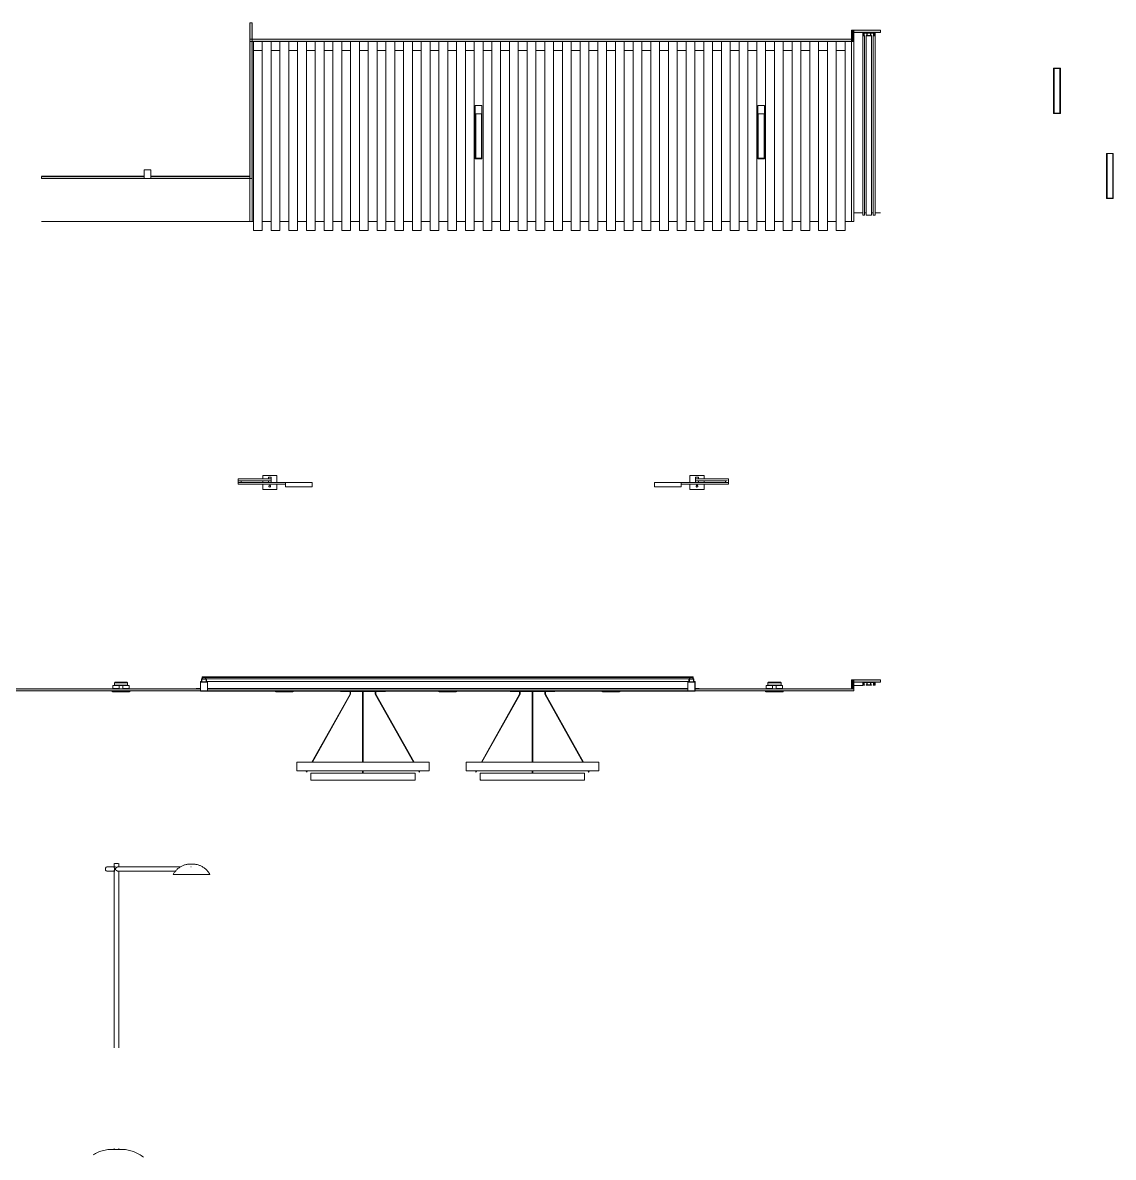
# Model space of a CAD drawing. Header units: centimetres. Extents: x -1182 to -115, y 8 to 650.
# Drawn here: x -732 to -115, y 8 to 650 of the extents above; entities that cross this region are included whole.
import ezdxf

# ---------------------------------------------------------------- set-up
doc = ezdxf.new("R2010")
doc.units = ezdxf.units.CM
for name, color, linetype, lineweight in [('A-CLNG', 7, 'Continuous', 15), ('A-CLNG-PATT', 7, 'Continuous', 15), ('A-GENM', 7, 'Continuous', 9), ('A-GLAZ-CWMG', 7, 'Continuous', 9), ('A-WALL', 7, 'Continuous', 9), ('A-WALL-PATT', 7, 'Continuous', 9), ('E-LITE-EQPM', 7, 'Continuous', 9)]:
    doc.layers.add(name, color=color, linetype=linetype, lineweight=lineweight)

# ---------------------------------------------------------------- blocks, each defined once
blk = doc.blocks.new('Rectangular Mullion - TEC_LAMEL-1615315-В-В')
at = {"layer": 'A-GLAZ-CWMG', "color": 253, "lineweight": 5, "true_color": 0xaaaaaa}
for p, q in [((-271.59, 639.69), (-271.59, 634.42)), ((-266.59, 634.42), (-266.59, 639.69)), ((-271.59, 634.42), (-266.59, 634.42)), ((-271.59, 634.42), (-271.59, 532.71)), ((-266.59, 532.71), (-266.59, 634.42)), ((-266.59, 532.71), (-271.59, 532.71))]:
    blk.add_line(p, q, dxfattribs=at)
blk = doc.blocks.new('Rectangular Mullion - TEC_LAMEL-V29-В-В')
at = {"layer": 'A-GLAZ-CWMG', "color": 253, "lineweight": 5, "true_color": 0xaaaaaa}
for p, q in [((-281.57, 639.69), (-281.59, 639.69)), ((-281.59, 639.69), (-281.59, 634.42)), ((-276.59, 634.42), (-276.59, 639.69)), ((-281.59, 634.42), (-276.59, 634.42)), ((-281.59, 634.42), (-281.59, 532.71)), ((-276.59, 532.71), (-276.59, 634.42)), ((-276.59, 532.71), (-281.59, 532.71))]:
    blk.add_line(p, q, dxfattribs=at)
blk = doc.blocks.new('Rectangular Mullion - TEC_LAMEL-V30-В-В')
at = {"layer": 'A-GLAZ-CWMG', "color": 253, "lineweight": 5, "true_color": 0xaaaaaa}
for p, q in [((-466.59, 639.69), (-471.59, 639.69)), ((-471.59, 639.69), (-471.59, 634.42)), ((-466.59, 634.42), (-466.59, 639.69)), ((-471.59, 634.42), (-466.59, 634.42)), ((-471.59, 634.42), (-471.59, 532.71)), ((-466.59, 532.71), (-466.59, 634.42)), ((-466.59, 532.71), (-471.59, 532.71))]:
    blk.add_line(p, q, dxfattribs=at)
blk = doc.blocks.new('ClearAccent-RS060B-3D - 1xLED5-36-_830-V31-В-В')
at = {"layer": 'E-LITE-EQPM', "lineweight": 5}
for p, q in [((-829.09, 272), (-829.09, 271.5)), ((-828.96, 271.5), (-828.96, 271.5)), ((-828.66, 273.32), (-828.59, 273.25)), ((-819.59, 273.25), (-819.52, 273.32)), ((-819.21, 271.5), (-819.21, 271.5)), ((-819.09, 271.5), (-819.09, 272))]:
    blk.add_line(p, q, dxfattribs=at)
blk = doc.blocks.new('LIGHT PROFILE - 60-1634594-В-В')
at = {"layer": 'E-LITE-EQPM', "lineweight": 5}
for p, q in [((-355.511756, 277), (-351.661756, 277)), ((-351.661756, 272), (-355.511756, 272))]:
    blk.add_line(p, q, dxfattribs=at)
blk = doc.blocks.new('ClearAccent-RS060B-3D - 1xLED5-36-_830-V32-В-В')
at = {"layer": 'E-LITE-EQPM', "lineweight": 5}
for p, q in [((-679.98, 277), (-680.34, 276.64)), ((-680.34, 276.64), (-680.34, 275.24)), ((-676.59, 276.64), (-680.34, 276.64)), ((-679.98, 277), (-676.59, 277)), ((-676.59, 277), (-673.19, 277)), ((-672.84, 276.64), (-676.59, 276.64)), ((-672.84, 276.64), (-673.19, 277)), ((-672.84, 275.24), (-672.84, 276.64)), ((-681.59, 272), (-681.59, 271.5)), ((-676.59, 271.5), (-681.46, 271.5)), ((-681.16, 275), (-681.16, 273.32)), ((-681.16, 275), (-677.62, 275)), ((-681.16, 273.32), (-681.09, 273.25)), ((-681.16, 273.32), (-677.62, 273.32)), ((-680.34, 275.24), (-680.58, 275)), ((-680.34, 275.24), (-676.59, 275.24)), ((-676.59, 275.24), (-680.34, 275.24)), ((-679.88, 275.24), (-679.88, 275)), ((-677.59, 273.25), (-677.59, 275.11)), ((-675.59, 275.11), (-677.59, 275.11)), ((-676.59, 275.24), (-673.34, 275.24)), ((-673.34, 275.24), (-676.59, 275.24)), ((-671.71, 271.5), (-676.59, 271.5)), ((-675.59, 275.11), (-675.59, 273.25)), ((-675.55, 275), (-672.02, 275)), ((-675.55, 273.32), (-672.02, 273.32)), ((-673.3, 275.24), (-672.84, 275.24)), ((-672.84, 275.24), (-673.3, 275.24)), ((-673.29, 275), (-673.29, 275.24)), ((-672.59, 275), (-672.84, 275.24)), ((-672.09, 273.25), (-672.02, 273.32)), ((-672.02, 273.32), (-672.02, 275)), ((-671.59, 271.5), (-671.59, 272))]:
    blk.add_line(p, q, dxfattribs=at)
blk = doc.blocks.new('ClearAccent-RS060B-3D - 1xLED5-36-_830-1748872-В-В')
at = {"layer": 'E-LITE-EQPM', "lineweight": 5}
for p, q in [((-827.48, 277), (-827.84, 276.64)), ((-827.84, 276.64), (-827.84, 275.24)), ((-824.09, 276.64), (-827.84, 276.64)), ((-827.48, 277), (-824.09, 277)), ((-824.09, 277), (-820.69, 277)), ((-820.34, 276.64), (-824.09, 276.64)), ((-820.34, 276.64), (-820.69, 277)), ((-820.34, 275.24), (-820.34, 276.64)), ((-829.09, 272), (-829.09, 271.5)), ((-824.09, 271.5), (-828.96, 271.5)), ((-828.66, 275), (-828.66, 273.32)), ((-828.66, 275), (-825.12, 275)), ((-828.66, 273.32), (-828.59, 273.25)), ((-828.66, 273.32), (-825.12, 273.32)), ((-827.84, 275.24), (-828.08, 275)), ((-827.84, 275.24), (-824.09, 275.24)), ((-824.09, 275.24), (-827.84, 275.24)), ((-827.38, 275.24), (-827.38, 275)), ((-825.09, 273.25), (-825.09, 275.11)), ((-823.09, 275.11), (-825.09, 275.11)), ((-824.09, 275.24), (-820.34, 275.24)), ((-820.34, 275.24), (-824.09, 275.24)), ((-819.21, 271.5), (-824.09, 271.5)), ((-823.09, 275.11), (-823.09, 273.25)), ((-823.05, 275), (-819.52, 275)), ((-823.05, 273.32), (-819.52, 273.32)), ((-820.79, 275), (-820.79, 275.24)), ((-820.09, 275), (-820.34, 275.24)), ((-819.59, 273.25), (-819.52, 273.32)), ((-819.52, 273.32), (-819.52, 275)), ((-819.09, 271.5), (-819.09, 272))]:
    blk.add_line(p, q, dxfattribs=at)
blk = doc.blocks.new('ClearAccent-RS060B-3D - 1xLED5-36-_830-V33-В-В')
at = {"layer": 'E-LITE-EQPM', "lineweight": 5}
for p, q in [((-589.09, 271.83), (-589.09, 271.5)), ((-584.09, 271.5), (-588.96, 271.5)), ((-579.21, 271.5), (-584.09, 271.5)), ((-579.09, 271.5), (-579.09, 271.83))]:
    blk.add_line(p, q, dxfattribs=at)
blk = doc.blocks.new('Stehleuchte Verlängerungsarm - 1521lm _ 2700K _ 1600x600mm-1640303-В-В')
at = {"layer": 'E-LITE-EQPM', "lineweight": 5}
for p, q in [((-680.37, 174.35), (-680.37, 172.06)), ((-680.17, 174.35), (-679.99, 174.35)), ((-679.99, 174.35), (-678.15, 174.35)), ((-679.65, 174.35), (-679.72, 174.35)), ((-679.49, 174.35), (-679.59, 174.35)), ((-679.23, 174.35), (-679.48, 174.35)), ((-678.64, 174.35), (-679.21, 174.35)), ((-678.15, 174.35), (-678.54, 174.35)), ((-677.76, 172.4), (-677.76, 174.35)), ((-680, 172.44), (-684.47, 172.44)), ((-684.47, 169.9), (-680, 169.9)), ((-680.37, 170.29), (-680.37, 70)), ((-642.9, 172.44), (-678.16, 172.44)), ((-678.16, 169.9), (-645.75, 169.9)), ((-677.76, 70), (-677.76, 169.95)), ((-644.03, 168), (-646.95, 168)), ((-626.36, 168), (-644.03, 168)), ((-636.93, 172.39), (-637.13, 172.4)), ((-680.37, 13), (-680.37, 12.48)), ((-677.76, 12.48), (-677.76, 13))]:
    blk.add_line(p, q, dxfattribs=at)
at = {"layer": 'E-LITE-EQPM', "lineweight": 5, "flags": 128}
for points in [[(-647.08, 168), (-646.87, 168.39), (-646.65, 168.76), (-646.42, 169.13), (-646.17, 169.49), (-645.9, 169.83), (-645.62, 170.17), (-645.33, 170.5), (-645.03, 170.81), (-644.71, 171.11), (-644.39, 171.4), (-644.05, 171.67), (-643.7, 171.93), (-643.34, 172.18), (-642.97, 172.41), (-642.59, 172.63), (-642.2, 172.83), (-641.81, 173.02), (-641.4, 173.19), (-641, 173.34), (-640.58, 173.48), (-640.16, 173.6), (-639.74, 173.71), (-639.31, 173.79), (-638.88, 173.86), (-638.45, 173.92), (-638.01, 173.95), (-637.57, 173.97), (-637.35, 173.97)], [(-637.14, 173.97), (-637.16, 173.97), (-637.18, 173.97), (-637.2, 173.97), (-637.22, 173.97), (-637.23, 173.97), (-637.25, 173.97), (-637.26, 173.97), (-637.27, 173.97), (-637.29, 173.97), (-637.3, 173.97), (-637.31, 173.97), (-637.32, 173.97), (-637.32, 173.97), (-637.33, 173.97), (-637.34, 173.97), (-637.34, 173.97), (-637.34, 173.97), (-637.35, 173.97), (-637.35, 173.97), (-637.35, 173.97)], [(-637.35, 173.97), (-637.35, 173.97), (-637.35, 173.97), (-637.34, 173.97), (-637.34, 173.97), (-637.33, 173.97), (-637.33, 173.97), (-637.32, 173.97), (-637.31, 173.97), (-637.3, 173.97), (-637.29, 173.97), (-637.28, 173.97), (-637.27, 173.97), (-637.26, 173.97), (-637.24, 173.97), (-637.23, 173.97), (-637.21, 173.97), (-637.19, 173.97), (-637.18, 173.97), (-637.16, 173.97), (-637.14, 173.97), (-637.12, 173.97), (-637.1, 173.97), (-637.07, 173.97), (-637.05, 173.97), (-637.03, 173.97), (-637.01, 173.97), (-636.98, 173.97), (-636.96, 173.97), (-636.93, 173.97), (-636.91, 173.97), (-636.88, 173.97), (-636.85, 173.97), (-636.83, 173.97), (-636.8, 173.97), (-636.77, 173.97), (-636.75, 173.97), (-636.72, 173.97), (-636.69, 173.97), (-636.66, 173.97), (-636.63, 173.97), (-636.61, 173.97), (-636.58, 173.97), (-636.55, 173.97), (-636.52, 173.97), (-636.5, 173.97), (-636.47, 173.97), (-636.44, 173.97), (-636.42, 173.97), (-636.39, 173.97), (-636.37, 173.97), (-636.34, 173.97), (-636.32, 173.97), (-636.29, 173.97), (-636.27, 173.97), (-636.25, 173.97), (-636.22, 173.97), (-636.2, 173.97), (-636.18, 173.97), (-636.16, 173.97)], [(-635.96, 173.97), (-635.96, 173.97), (-635.96, 173.97), (-635.97, 173.97), (-635.97, 173.97), (-635.97, 173.97), (-635.98, 173.97), (-635.99, 173.97), (-636, 173.97), (-636.01, 173.97), (-636.02, 173.97), (-636.03, 173.97), (-636.04, 173.97), (-636.05, 173.97), (-636.07, 173.97), (-636.08, 173.97), (-636.1, 173.97), (-636.12, 173.97), (-636.13, 173.97), (-636.15, 173.97), (-636.17, 173.97), (-636.19, 173.97), (-636.21, 173.97), (-636.23, 173.97), (-636.26, 173.97), (-636.28, 173.97), (-636.3, 173.97), (-636.33, 173.97), (-636.35, 173.97), (-636.38, 173.97), (-636.4, 173.97), (-636.43, 173.97), (-636.46, 173.97), (-636.48, 173.97), (-636.51, 173.97), (-636.54, 173.97), (-636.56, 173.97), (-636.59, 173.97), (-636.62, 173.97), (-636.65, 173.97), (-636.67, 173.97), (-636.7, 173.97), (-636.73, 173.97), (-636.76, 173.97), (-636.78, 173.97), (-636.81, 173.97), (-636.84, 173.97), (-636.87, 173.97), (-636.89, 173.97), (-636.92, 173.97), (-636.94, 173.97), (-636.97, 173.97), (-636.99, 173.97), (-637.02, 173.97), (-637.04, 173.97), (-637.06, 173.97), (-637.08, 173.97), (-637.11, 173.97), (-637.13, 173.97), (-637.14, 173.97)], [(-636.16, 173.97), (-636.14, 173.97), (-636.13, 173.97), (-636.11, 173.97), (-636.09, 173.97), (-636.08, 173.97), (-636.06, 173.97), (-636.05, 173.97), (-636.03, 173.97), (-636.02, 173.97), (-636.01, 173.97), (-636, 173.97), (-635.99, 173.97), (-635.99, 173.97), (-635.98, 173.97), (-635.97, 173.97), (-635.97, 173.97), (-635.96, 173.97), (-635.96, 173.97), (-635.96, 173.97), (-635.96, 173.97)], [(-635.96, 173.97), (-635.52, 173.96), (-635.09, 173.94), (-634.65, 173.89), (-634.22, 173.83), (-633.79, 173.75), (-633.37, 173.66), (-632.94, 173.55), (-632.53, 173.42), (-632.12, 173.27), (-631.71, 173.11), (-631.31, 172.93), (-630.92, 172.74), (-630.54, 172.53), (-630.16, 172.3), (-629.8, 172.06), (-629.44, 171.81), (-629.1, 171.54), (-628.76, 171.26), (-628.44, 170.97), (-628.13, 170.66), (-627.83, 170.34), (-627.55, 170.01), (-627.28, 169.67), (-627.02, 169.32), (-626.78, 168.95), (-626.55, 168.58), (-626.34, 168.2), (-626.23, 168)], [(-692.3, 9.43), (-691.65, 9.82), (-690.94, 10.21), (-690.22, 10.57), (-689.48, 10.9), (-688.73, 11.2), (-687.97, 11.47), (-687.2, 11.71), (-686.42, 11.92), (-685.63, 12.09), (-684.84, 12.24), (-684.04, 12.35), (-683.24, 12.43), (-682.43, 12.48), (-681.62, 12.5), (-681.61, 12.5)], [(-677.27, 12.5), (-677.35, 12.5), (-677.42, 12.5), (-677.5, 12.5), (-677.58, 12.5), (-677.67, 12.5), (-677.75, 12.5), (-677.84, 12.5), (-677.93, 12.5), (-678.02, 12.5), (-678.11, 12.5), (-678.21, 12.5), (-678.31, 12.5), (-678.4, 12.5), (-678.5, 12.5), (-678.6, 12.5), (-678.7, 12.5), (-678.8, 12.5), (-678.9, 12.5), (-679.01, 12.5), (-679.11, 12.5), (-679.21, 12.5), (-679.31, 12.5), (-679.41, 12.5), (-679.51, 12.5), (-679.61, 12.5), (-679.71, 12.5), (-679.81, 12.5), (-679.9, 12.5), (-680, 12.5), (-680.09, 12.5), (-680.19, 12.5), (-680.28, 12.5), (-680.36, 12.5), (-680.45, 12.5), (-680.53, 12.5), (-680.62, 12.5), (-680.7, 12.5), (-680.77, 12.5), (-680.85, 12.5), (-680.92, 12.5), (-680.99, 12.5), (-681.05, 12.5), (-681.11, 12.5), (-681.17, 12.5), (-681.23, 12.5), (-681.28, 12.5), (-681.33, 12.5), (-681.37, 12.5), (-681.41, 12.5), (-681.45, 12.5), (-681.48, 12.5), (-681.51, 12.5), (-681.54, 12.5), (-681.56, 12.5), (-681.58, 12.5), (-681.59, 12.5), (-681.6, 12.5), (-681.61, 12.5), (-681.61, 12.5)], [(-681.61, 12.5), (-681.61, 12.5), (-681.6, 12.5), (-681.59, 12.5), (-681.58, 12.5), (-681.56, 12.5), (-681.54, 12.5), (-681.51, 12.5), (-681.48, 12.5), (-681.45, 12.5), (-681.41, 12.5), (-681.37, 12.5), (-681.32, 12.5), (-681.27, 12.5), (-681.22, 12.5), (-681.17, 12.5), (-681.11, 12.5), (-681.04, 12.5), (-680.98, 12.5), (-680.91, 12.5), (-680.87, 12.5)], [(-680.87, 12.5), (-680.79, 12.5), (-680.72, 12.5), (-680.64, 12.5), (-680.56, 12.5), (-680.47, 12.5), (-680.39, 12.5), (-680.3, 12.5), (-680.21, 12.5), (-680.12, 12.5), (-680.02, 12.5), (-679.93, 12.5), (-679.83, 12.5), (-679.74, 12.5), (-679.64, 12.5), (-679.54, 12.5), (-679.44, 12.5), (-679.34, 12.5), (-679.24, 12.5), (-679.13, 12.5), (-679.03, 12.5), (-678.93, 12.5), (-678.83, 12.5), (-678.73, 12.5), (-678.63, 12.5), (-678.53, 12.5), (-678.43, 12.5), (-678.33, 12.5), (-678.24, 12.5), (-678.14, 12.5), (-678.05, 12.5), (-677.95, 12.5), (-677.86, 12.5), (-677.78, 12.5), (-677.69, 12.5), (-677.61, 12.5), (-677.52, 12.5), (-677.44, 12.5), (-677.37, 12.5), (-677.29, 12.5), (-677.22, 12.5), (-677.15, 12.5), (-677.09, 12.5), (-677.03, 12.5), (-676.97, 12.5), (-676.91, 12.5), (-676.86, 12.5), (-676.81, 12.5), (-676.77, 12.5), (-676.73, 12.5), (-676.69, 12.5), (-676.66, 12.5), (-676.63, 12.5), (-676.6, 12.5), (-676.58, 12.5), (-676.56, 12.5), (-676.55, 12.5), (-676.54, 12.5), (-676.53, 12.5), (-676.53, 12.5)], [(-676.53, 12.5), (-676.53, 12.5), (-676.54, 12.5), (-676.55, 12.5), (-676.56, 12.5), (-676.58, 12.5), (-676.6, 12.5), (-676.63, 12.5), (-676.66, 12.5), (-676.69, 12.5), (-676.73, 12.5), (-676.77, 12.5), (-676.82, 12.5), (-676.87, 12.5), (-676.92, 12.5), (-676.97, 12.5), (-677.03, 12.5), (-677.09, 12.5), (-677.16, 12.5), (-677.23, 12.5), (-677.27, 12.5)], [(-676.53, 12.5), (-675.72, 12.48), (-674.92, 12.43), (-674.11, 12.35), (-673.31, 12.24), (-672.52, 12.09), (-671.73, 11.92), (-670.95, 11.71), (-670.18, 11.47), (-669.42, 11.2), (-668.67, 10.9), (-667.93, 10.57), (-667.21, 10.22), (-666.5, 9.83), (-665.81, 9.41), (-665.13, 8.97), (-664.48, 8.5), (-663.84, 8.01), (-663.83, 8)]]:
    blk.add_lwpolyline(points, dxfattribs=at)
at = {"layer": 'E-LITE-EQPM', "lineweight": 5}
for start_param, end_param in [(6.058786, 7.853982), (1.570796, 3.365992)]:
    blk.add_ellipse((-684.47, 171.17), major_axis=(0, 1.27), ratio=0.707107, start_param=start_param, end_param=end_param, dxfattribs=at)
for points, knots in [([(-680.18, 172.41), (-680.2, 172.4), (-680.24, 172.38), (-680.29, 172.34), (-680.32, 172.29), (-680.34, 172.26), (-680.35, 172.23), (-680.36, 172.2), (-680.37, 172.15), (-680.38, 172.07), (-680.37, 171.94), (-680.34, 171.81), (-680.3, 171.69), (-680.27, 171.6), (-680.23, 171.5), (-680.19, 171.36), (-680.16, 171.25), (-680.14, 171.17)], [0.5555556, 0.5555556, 0.5555556, 0.5555556, 0.5833333, 0.6111111, 0.6388889, 0.6527778, 0.6666667, 0.6805556, 0.6944444, 0.7222222, 0.7777778, 0.8333333, 0.8611111, 0.8888889, 0.9166667, 0.9444444, 1, 1, 1, 1]), ([(-680.14, 171.17), (-680.16, 171.1), (-680.19, 170.99), (-680.23, 170.85), (-680.27, 170.75), (-680.3, 170.66), (-680.34, 170.54), (-680.37, 170.41), (-680.38, 170.29), (-680.37, 170.23), (-680.37, 170.21)], [0, 0, 0, 0, 0.0555556, 0.0833333, 0.1111111, 0.1388889, 0.1666667, 0.2222222, 0.2777778, 0.2945253, 0.2945253, 0.2945253, 0.2945253]), ([(-679.82, 171.17), (-679.79, 171.25), (-679.74, 171.36), (-679.66, 171.5), (-679.59, 171.6), (-679.51, 171.69), (-679.39, 171.81), (-679.23, 171.94), (-679.07, 172.07), (-678.94, 172.15), (-678.87, 172.2), (-678.82, 172.23), (-678.76, 172.26), (-678.69, 172.29), (-678.6, 172.34), (-678.49, 172.38), (-678.38, 172.42), (-678.28, 172.43), (-678.18, 172.44), (-678.09, 172.44), (-678.04, 172.43), (-678.02, 172.43)], [0, 0, 0, 0, 0.0555556, 0.0833333, 0.1111111, 0.1388889, 0.1666667, 0.2222222, 0.2777778, 0.3055556, 0.3194444, 0.3333333, 0.3472222, 0.3611111, 0.3888889, 0.4166667, 0.4444444, 0.4722222, 0.5, 0.5277778, 0.5555556, 0.5555556, 0.5555556, 0.5555556]), ([(-678.02, 169.92), (-678.04, 169.92), (-678.09, 169.91), (-678.18, 169.91), (-678.28, 169.92), (-678.38, 169.93), (-678.49, 169.97), (-678.6, 170.01), (-678.69, 170.06), (-678.76, 170.09), (-678.82, 170.12), (-678.87, 170.15), (-678.94, 170.2), (-679.07, 170.28), (-679.23, 170.41), (-679.39, 170.54), (-679.51, 170.66), (-679.59, 170.75), (-679.66, 170.85), (-679.74, 170.99), (-679.79, 171.1), (-679.82, 171.17)], [0.4444444, 0.4444444, 0.4444444, 0.4444444, 0.4722222, 0.5, 0.5277778, 0.5555556, 0.5833333, 0.6111111, 0.6388889, 0.6527778, 0.6666667, 0.6805556, 0.6944444, 0.7222222, 0.7777778, 0.8333333, 0.8611111, 0.8888889, 0.9166667, 0.9444444, 1, 1, 1, 1]), ([(-679.23, 172.14), (-679.25, 172.16), (-679.3, 172.19), (-679.36, 172.23), (-679.41, 172.26), (-679.47, 172.29), (-679.54, 172.32), (-679.63, 172.36), (-679.71, 172.39), (-679.75, 172.4)], [0.2847657, 0.2847657, 0.2847657, 0.2847657, 0.3055556, 0.3194444, 0.3333333, 0.3472222, 0.3611111, 0.3888889, 0.4194023, 0.4194023, 0.4194023, 0.4194023])]:
    blk.add_open_spline(points, degree=3, knots=knots, dxfattribs=at)
blk = doc.blocks.new('LED STRIP PHOTO_0010 - LED-1642218-В-В')
at = {"layer": 'E-LITE-EQPM', "lineweight": 5}
for p, q in [((-261.59, 277), (-256.59, 277)), ((-261.59, 275), (-261.59, 277)), ((-256.59, 275), (-256.59, 277)), ((-256.59, 275), (-261.59, 275))]:
    blk.add_line(p, q, dxfattribs=at)
blk = doc.blocks.new('CURTAIN RAIL - CURTAIN RAIL-1674037-В-В')
at = {"layer": 'A-GENM', "lineweight": 5}
for p, q in [((-249.59, 644.62), (-256.59, 644.62)), ((-256.59, 644.62), (-256.59, 642.83)), ((-256.59, 642.83), (-255.49, 642.83)), ((-256.59, 642.83), (-256.59, 541.26)), ((-256.39, 644.41), (-255.99, 644.41)), ((-256.39, 643.04), (-256.39, 644.41)), ((-255.99, 643.04), (-256.39, 643.04)), ((-255.99, 644.41), (-255.99, 643.04)), ((-255.79, 643.04), (-255.79, 644.41)), ((-255.79, 644.41), (-254.29, 644.41)), ((-255.49, 643.04), (-255.79, 643.04)), ((-255.49, 642.83), (-255.49, 643.04)), ((-255.49, 642.83), (-255.49, 541.26)), ((-254.29, 643.04), (-254.59, 643.04)), ((-254.59, 643.04), (-254.59, 642.83)), ((-254.59, 642.83), (-251.59, 642.83)), ((-254.59, 642.83), (-254.59, 541.26)), ((-254.29, 644.41), (-254.29, 643.04)), ((-254.09, 643.04), (-254.09, 644.41)), ((-254.09, 644.41), (-252.09, 644.41)), ((-252.09, 643.04), (-254.09, 643.04)), ((-252.09, 644.41), (-252.09, 643.04)), ((-251.89, 643.04), (-251.89, 644.41)), ((-251.89, 644.41), (-250.39, 644.41)), ((-251.59, 643.04), (-251.89, 643.04)), ((-251.59, 642.83), (-251.59, 643.04)), ((-251.59, 642.83), (-251.59, 541.26)), ((-250.39, 643.04), (-250.69, 643.04)), ((-250.69, 643.04), (-250.69, 642.83)), ((-250.69, 642.83), (-249.59, 642.83)), ((-250.69, 642.83), (-250.69, 541.26)), ((-250.39, 644.41), (-250.39, 643.04)), ((-250.19, 644.41), (-249.79, 644.41)), ((-250.19, 643.04), (-250.19, 644.41)), ((-249.79, 643.04), (-250.19, 643.04)), ((-249.79, 644.41), (-249.79, 643.04)), ((-249.59, 642.83), (-249.59, 644.62)), ((-249.59, 642.83), (-249.59, 541.26)), ((-255.49, 541.26), (-256.59, 541.26)), ((-254.59, 542.68), (-255.49, 542.68)), ((-251.59, 541.26), (-254.59, 541.26)), ((-250.69, 542.68), (-251.59, 542.68)), ((-249.59, 541.26), (-250.69, 541.26))]:
    blk.add_line(p, q, dxfattribs=at)
blk = doc.blocks.new('LIGHT PROFILE1 - SM530C L1130 1 xLED15S_830 OC 2-1674046-В-В')
at = {"layer": 'E-LITE-EQPM', "lineweight": 5}
for p, q in [((-476.01, 603.41), (-472.16, 603.41)), ((-476.01, 603.41), (-476.01, 598.67)), ((-476.01, 598.67), (-476.01, 573.15)), ((-472.16, 598.67), (-476.01, 598.67)), ((-475.71, 573.25), (-475.71, 598.57)), ((-475.71, 598.57), (-472.46, 598.57)), ((-472.46, 598.57), (-472.46, 573.25)), ((-472.16, 598.67), (-472.16, 603.41)), ((-472.16, 573.15), (-472.16, 598.67)), ((-476.01, 573.15), (-472.16, 573.15)), ((-475.71, 573.53), (-472.46, 573.53)), ((-472.46, 573.25), (-475.71, 573.25))]:
    blk.add_line(p, q, dxfattribs=at)
blk = doc.blocks.new('LIGHT PROFILE1 - SM530C L1130 1 xLED15S_830 OC 2-V34-В-В')
at = {"layer": 'E-LITE-EQPM', "lineweight": 5}
for p, q in [((-663.51, 567), (-659.66, 567)), ((-663.51, 567), (-663.51, 562)), ((-659.66, 562), (-659.66, 567)), ((-659.66, 562), (-663.51, 562))]:
    blk.add_line(p, q, dxfattribs=at)
blk = doc.blocks.new('Nachttisch-Leuchte Gelenkarm - 470lm _ 3200K _ 220x420-1642099-В-В')
at = {"layer": 'E-LITE-EQPM', "lineweight": 5}
for p, q in [((-610.14, 392), (-610.14, 391)), ((-610.14, 392), (-608.74, 392)), ((-608.74, 392), (-591.77, 392)), ((-588.34, 394), (-596.34, 394)), ((-596.34, 394), (-596.34, 392)), ((-593.14, 393), (-593.14, 392)), ((-593.14, 393), (-591.54, 393)), ((-591.64, 392), (-591.74, 392)), ((-591.56, 392), (-591.62, 392)), ((-591.55, 392), (-591.54, 392)), ((-591.54, 392), (-591.54, 393)), ((-591.54, 391), (-591.54, 392)), ((-588.34, 390), (-588.34, 394)), ((-610.14, 391), (-610.14, 390)), ((-609.34, 390), (-610.14, 390)), ((-610.14, 390), (-610.14, 389)), ((-610.14, 390), (-609.34, 390)), ((-609.34, 389), (-610.14, 389)), ((-610.1, 391), (-610.03, 391)), ((-609.81, 391), (-609.87, 391)), ((-609.81, 391), (-609.74, 391)), ((-609.55, 391), (-609.7, 391)), ((-609.34, 391), (-609.5, 391)), ((-609.34, 390), (-583.34, 390)), ((-583.34, 389), (-609.34, 389)), ((-609.29, 391), (-609.1, 391)), ((-609.09, 391), (-609.1, 391)), ((-609.09, 391), (-608.94, 391)), ((-608.83, 391), (-608.9, 391)), ((-608.83, 391), (-608.77, 391)), ((-591.77, 391), (-608.74, 391)), ((-608.54, 390), (-608.54, 391)), ((-596.34, 391), (-596.34, 390)), ((-596.34, 389), (-596.34, 386)), ((-596.34, 386), (-588.34, 386)), ((-593.14, 391), (-593.14, 390)), ((-591.74, 391), (-591.64, 391)), ((-591.62, 391), (-591.56, 391)), ((-591.54, 391), (-591.55, 391)), ((-591.54, 390), (-591.54, 391)), ((-588.34, 386), (-588.34, 389)), ((-583.34, 387.5), (-583.34, 390)), ((-583.34, 390), (-568.34, 390)), ((-583.34, 387.5), (-568.34, 387.5)), ((-568.34, 390), (-568.34, 387.5))]:
    blk.add_line(p, q, dxfattribs=at)
for start, end in [(0, 180), (150, 180), (180, 0), (180, 225), (15, 120), (240, 0)]:
    blk.add_arc((-592.34, 387.9), 0.5, start, end, dxfattribs=at)
blk = doc.blocks.new('Nachttisch-Leuchte Gelenkarm - 470lm _ 3200K _ 220x420-1674104-В-В')
at = {"layer": 'E-LITE-EQPM', "lineweight": 5}
for p, q in [((-354.41, 394), (-354.41, 390)), ((-346.41, 394), (-354.41, 394)), ((-351.21, 393), (-351.21, 392)), ((-351.21, 393), (-349.61, 393)), ((-351.21, 392), (-351.21, 391)), ((-351.21, 392), (-351.2, 392)), ((-351.19, 392), (-351.13, 392)), ((-350.98, 392), (-334.01, 392)), ((-349.61, 392), (-349.61, 393)), ((-346.41, 392), (-346.41, 394)), ((-334.01, 392), (-332.61, 392)), ((-332.61, 391), (-332.61, 392)), ((-374.41, 387.5), (-374.41, 390)), ((-374.41, 390), (-359.41, 390)), ((-374.41, 387.5), (-359.41, 387.5)), ((-359.41, 390), (-359.41, 387.5)), ((-359.41, 390), (-333.41, 390)), ((-333.41, 389), (-359.41, 389)), ((-354.41, 389), (-354.41, 386)), ((-354.41, 386), (-346.41, 386)), ((-351.2, 391), (-351.21, 391)), ((-351.21, 391), (-351.21, 390)), ((-351.13, 391), (-351.19, 391)), ((-334.01, 391), (-350.98, 391)), ((-349.61, 390), (-349.61, 391)), ((-346.41, 390), (-346.41, 391)), ((-346.41, 386), (-346.41, 389)), ((-334.21, 391), (-334.21, 390)), ((-333.98, 391), (-333.92, 391)), ((-333.85, 391), (-333.92, 391)), ((-333.81, 391), (-333.66, 391)), ((-333.62, 391), (-333.46, 391)), ((-333.25, 391), (-333.41, 391)), ((-332.61, 390), (-333.41, 390)), ((-333.41, 390), (-332.61, 390)), ((-332.61, 389), (-333.41, 389)), ((-333.05, 391), (-333.2, 391)), ((-333.01, 391), (-332.94, 391)), ((-332.88, 391), (-332.94, 391)), ((-332.74, 391), (-332.84, 391)), ((-332.65, 391), (-332.72, 391)), ((-332.61, 390), (-332.61, 391)), ((-332.61, 389), (-332.61, 390))]:
    blk.add_line(p, q, dxfattribs=at)
for start, end in [(0, 180), (180, 0), (180, 300), (60, 165), (315, 0), (0, 30)]:
    blk.add_arc((-350.41, 387.9), 0.5, start, end, dxfattribs=at)
blk = doc.blocks.new('LIGHT PROFILE1 - SM530C L1130 1 xLED15S_830 OC 4-1750149-В-В')
at = {"layer": 'E-LITE-EQPM', "lineweight": 5}
for p, q in [((-144.66, 624.44), (-148.51, 624.44)), ((-148.51, 624.44), (-148.51, 598.92)), ((-148.21, 599.01), (-148.21, 624.34)), ((-148.21, 624.34), (-144.96, 624.34)), ((-144.96, 624.34), (-144.96, 599.01)), ((-144.66, 598.92), (-144.66, 624.44)), ((-148.51, 598.92), (-144.66, 598.92)), ((-144.96, 599.01), (-148.21, 599.01))]:
    blk.add_line(p, q, dxfattribs=at)
blk = doc.blocks.new('CURTAIN RAIL - CURTAIN RAIL-1696172-В-В')
at = {"layer": 'A-GENM', "lineweight": 5}
for p, q in [((-249.59, 277), (-256.59, 277)), ((-256.39, 276.8), (-255.99, 276.8)), ((-256.39, 275.5), (-256.39, 276.8)), ((-255.99, 276.8), (-255.99, 275.5)), ((-255.79, 275.5), (-255.79, 276.8)), ((-255.79, 276.8), (-254.29, 276.8)), ((-254.29, 276.8), (-254.29, 275.5)), ((-254.09, 275.5), (-254.09, 276.8)), ((-254.09, 276.8), (-252.09, 276.8)), ((-252.09, 276.8), (-252.09, 275.5)), ((-251.89, 275.5), (-251.89, 276.8)), ((-251.89, 276.8), (-250.39, 276.8)), ((-250.39, 276.8), (-250.39, 275.5)), ((-250.19, 276.8), (-249.79, 276.8)), ((-250.19, 275.5), (-250.19, 276.8)), ((-249.79, 276.8), (-249.79, 275.5)), ((-249.59, 275.3), (-249.59, 277)), ((-256.59, 275.3), (-255.49, 275.3)), ((-255.99, 275.5), (-256.39, 275.5)), ((-255.49, 275.5), (-255.79, 275.5)), ((-255.49, 275.3), (-255.49, 275.5)), ((-254.29, 275.5), (-254.59, 275.5)), ((-254.59, 275.5), (-254.59, 275.3)), ((-254.59, 275.3), (-251.59, 275.3)), ((-252.09, 275.5), (-254.09, 275.5)), ((-251.59, 275.5), (-251.89, 275.5)), ((-251.59, 275.3), (-251.59, 275.5)), ((-250.39, 275.5), (-250.69, 275.5)), ((-250.69, 275.5), (-250.69, 275.3)), ((-250.69, 275.3), (-249.59, 275.3)), ((-249.79, 275.5), (-250.19, 275.5))]:
    blk.add_line(p, q, dxfattribs=at)
blk = doc.blocks.new('ВИСЯЩА ЛАМПА ДВОЕН КРЪГ - ВИСЯЩА ЛАМПА ДВОЕН КРЪГ-1620252-В-В')
at = {"layer": 'E-LITE-EQPM', "lineweight": 5}
for p, q in [((-546.89, 270.22), (-568.53, 231.73)), ((-568.17, 231.73), (-546.57, 270.13)), ((-552.3, 272), (-552.3, 271.73)), ((-539.59, 271.73), (-552.3, 271.73)), ((-546.89, 271.73), (-546.89, 270.22)), ((-546.57, 270.14), (-546.57, 271.73)), ((-539.75, 271.73), (-539.75, 270.18)), ((-539.75, 270.18), (-539.75, 231.73)), ((-526.87, 271.73), (-539.59, 271.73)), ((-539.43, 270.18), (-539.43, 271.73)), ((-539.43, 231.73), (-539.43, 270.18)), ((-532.6, 271.73), (-532.6, 270.14)), ((-532.6, 270.13), (-511, 231.73)), ((-532.28, 270.22), (-532.28, 271.73)), ((-510.64, 231.73), (-532.28, 270.22)), ((-526.87, 271.73), (-526.87, 272)), ((-577.09, 231.73), (-577.09, 226.67)), ((-577.09, 231.73), (-539.59, 231.73)), ((-502.09, 231.73), (-539.59, 231.73)), ((-502.09, 226.67), (-502.09, 231.73)), ((-577.09, 226.67), (-539.59, 226.67)), ((-571.38, 226.67), (-571.65, 226.19)), ((-571.38, 226.03), (-571.02, 226.67)), ((-569.13, 225.4), (-569.13, 221.57)), ((-569.13, 225.4), (-539.59, 225.4)), ((-539.75, 226.67), (-539.75, 226.11)), ((-539.75, 226.11), (-539.75, 225.4)), ((-539.59, 226.67), (-502.09, 226.67)), ((-510.04, 225.4), (-539.59, 225.4)), ((-539.43, 226.11), (-539.43, 226.67)), ((-539.43, 225.4), (-539.43, 226.11)), ((-510.04, 221.57), (-510.04, 225.4)), ((-508.15, 226.67), (-507.8, 226.03)), ((-507.52, 226.19), (-507.79, 226.67)), ((-569.13, 221.57), (-539.59, 221.57)), ((-569.09, 221.92), (-569.09, 221.57)), ((-539.59, 221.57), (-510.04, 221.57)), ((-510.09, 221.57), (-510.09, 221.92))]:
    blk.add_line(p, q, dxfattribs=at)
for centre, major_axis, start_param, end_param in [((-571.51, 226.11), (-0.138, 0.078), 5.832254, 8.450247), ((-571.51, 226.11), (-0.138, 0.078), 2.690661, 5.832254), ((-571.51, 226.11), (-0.138, 0.078), 2.428861, 2.690661), ((-507.66, 226.11), (0.138, 0.078), 0.450932, 3.592524), ((-507.66, 226.11), (0.138, 0.078), 3.592524, 6.734117)]:
    blk.add_ellipse(centre, major_axis=major_axis, ratio=0.272322, start_param=start_param, end_param=end_param, dxfattribs=at)
for points in [[(-546.87, 270.22), (-546.88, 270.22), (-546.89, 270.22), (-546.89, 270.22)], [(-546.57, 270.14), (-546.57, 270.14), (-546.58, 270.14), (-546.59, 270.15), (-546.62, 270.16), (-546.65, 270.18), (-546.69, 270.19), (-546.73, 270.2), (-546.77, 270.21), (-546.81, 270.22), (-546.84, 270.22), (-546.86, 270.22), (-546.87, 270.22)], [(-532.28, 270.22), (-532.28, 270.22), (-532.29, 270.22), (-532.3, 270.22), (-532.3, 270.22)]]:
    blk.add_open_spline(points, degree=3, dxfattribs=at)
for points, knots in [([(-539.43, 270.18), (-539.43, 270.17), (-539.43, 270.17), (-539.45, 270.16), (-539.47, 270.15), (-539.52, 270.14), (-539.59, 270.14), (-539.67, 270.14), (-539.72, 270.16), (-539.74, 270.17), (-539.75, 270.17), (-539.75, 270.18)], [0, 0, 0, 0, 0.083333, 0.166667, 0.25, 0.333333, 0.5, 0.666667, 0.833333, 0.916667, 1, 1, 1, 1]), ([(-532.3, 270.22), (-532.32, 270.22), (-532.35, 270.22), (-532.4, 270.21), (-532.44, 270.2), (-532.48, 270.19), (-532.52, 270.18), (-532.55, 270.16), (-532.58, 270.15), (-532.6, 270.14), (-532.6, 270.14), (-532.6, 270.14)], [0, 0, 0, 0, 0.1666667, 0.25, 0.3333333, 0.4166667, 0.5, 0.5833333, 0.6666667, 0.75, 0.8333333, 0.8333333, 0.8333333, 0.8333333]), ([(-539.43, 226.11), (-539.43, 226.11), (-539.43, 226.1), (-539.45, 226.09), (-539.47, 226.08), (-539.52, 226.08), (-539.59, 226.07), (-539.67, 226.08), (-539.72, 226.09), (-539.74, 226.1), (-539.75, 226.11), (-539.75, 226.11)], [0, 0, 0, 0, 0.083333, 0.166667, 0.25, 0.333333, 0.5, 0.666667, 0.833333, 0.916667, 1, 1, 1, 1])]:
    blk.add_open_spline(points, degree=3, knots=knots, dxfattribs=at)

msp = doc.modelspace()

# ---------------------------------------------------------------- hatches: boundary and pattern name
at = {"layer": 'A-CLNG-PATT', "true_color": 0xffff80}
for points in [[(-261.59, 644.63), (-246.59, 644.63), (-246.59, 645.95), (-261.59, 645.95)], [(-332.95, 639.69), (-261.59, 639.69), (-261.59, 641.01), (-603.59, 641.01), (-603.59, 639.69), (-384.33, 639.69)]]:
    msp.add_hatch(color=51, dxfattribs=at).paths.add_polyline_path(points)
h = msp.add_hatch(color=51, dxfattribs=at)
h.paths.add_polyline_path([(-615.52, 562), (-603.59, 562), (-603.59, 563.25), (-659.66, 563.25), (-659.66, 562), (-641.21, 562)])
h.paths.add_polyline_path([(-718.28, 562), (-663.51, 562), (-663.51, 563.25), (-721.59, 563.25), (-721.59, 562)])
h = msp.add_hatch(color=51, dxfattribs=at)
h.paths.add_polyline_path([(-255.88, 277), (-246.59, 277), (-246.59, 278.25), (-261.59, 278.25), (-261.59, 277), (-256.59, 277)])
h.paths.add_polyline_path([(-1180.67, 277), (-1166.59, 277), (-1166.59, 278.25), (-1181.59, 278.25), (-1181.59, 277)])
h = msp.add_hatch(color=51, dxfattribs=at)
h.paths.add_polyline_path([(-666.9, 272), (-631.64, 272), (-631.64, 273.25), (-1166.59, 273.2), (-1166.59, 272), (-673.32, 272)])
h.paths.add_polyline_path([(-261.59, 272), (-261.59, 273.25), (-351.53, 273.2), (-351.53, 272), (-281.57, 272)])
h.paths.add_polyline_path([(-355.64, 272), (-355.64, 273.25), (-627.53, 273.2), (-627.53, 272), (-358.64, 272)])
at = {"layer": 'A-WALL-PATT', "true_color": 0xffff80}
for points in [[(-602.34, 562), (-602.34, 650.25), (-603.59, 650.25), (-603.59, 562)], [(-261.59, 639.69), (-261.59, 645.95), (-262.84, 645.95), (-262.84, 639.69)], [(-261.59, 273.25), (-261.59, 278.25), (-262.84, 278.25), (-262.84, 273.25)]]:
    msp.add_hatch(color=51, dxfattribs=at).paths.add_polyline_path(points)

# ---------------------------------------------------------------- linework, layer by layer
at = {"layer": 'A-CLNG', "lineweight": 5}
for p, q in [((-246.59, 645.95), (-261.59, 645.95)), ((-261.59, 645.95), (-261.59, 644.63)), ((-261.59, 644.63), (-246.59, 644.63)), ((-246.59, 644.63), (-246.59, 645.95)), ((-261.59, 641.01), (-603.59, 641.01)), ((-603.59, 641.01), (-603.59, 639.69)), ((-603.59, 639.69), (-261.59, 639.69)), ((-261.59, 639.69), (-261.59, 641.01)), ((-261.59, 537.73), (-261.59, 639.69)), ((-721.59, 563.33), (-663.51, 563.33)), ((-663.51, 563.25), (-721.59, 563.25)), ((-721.59, 563.25), (-721.59, 562)), ((-721.59, 562), (-663.51, 562)), ((-659.66, 563.33), (-603.59, 563.33)), ((-603.59, 563.25), (-659.66, 563.25)), ((-659.66, 562), (-603.59, 562)), ((-603.59, 562), (-603.59, 563.25)), ((-261.59, 542.67), (-256.59, 542.67)), ((-255.49, 542.67), (-254.59, 542.67)), ((-251.59, 542.67), (-250.69, 542.67)), ((-249.59, 542.67), (-246.59, 542.67)), ((-721.59, 537.73), (-603.59, 537.73)), ((-602.34, 537.73), (-601.59, 537.73)), ((-596.59, 537.73), (-591.59, 537.73)), ((-586.59, 537.73), (-581.59, 537.73)), ((-576.59, 537.73), (-571.59, 537.73)), ((-566.59, 537.73), (-561.59, 537.73)), ((-556.59, 537.73), (-551.59, 537.73)), ((-546.59, 537.73), (-541.59, 537.73)), ((-536.59, 537.73), (-531.59, 537.73)), ((-526.59, 537.73), (-521.59, 537.73)), ((-516.59, 537.73), (-511.59, 537.73)), ((-506.59, 537.73), (-501.59, 537.73)), ((-496.59, 537.73), (-491.59, 537.73)), ((-486.59, 537.73), (-481.59, 537.73)), ((-476.59, 537.73), (-471.59, 537.73)), ((-466.59, 537.73), (-461.59, 537.73)), ((-456.59, 537.73), (-451.59, 537.73)), ((-446.59, 537.73), (-441.59, 537.73)), ((-436.59, 537.73), (-431.59, 537.73)), ((-426.59, 537.73), (-421.59, 537.73)), ((-416.59, 537.73), (-411.59, 537.73)), ((-406.59, 537.73), (-401.59, 537.73)), ((-396.59, 537.73), (-391.59, 537.73)), ((-386.59, 537.73), (-381.59, 537.73)), ((-376.59, 537.73), (-371.59, 537.73)), ((-366.59, 537.73), (-361.59, 537.73)), ((-356.59, 537.73), (-351.59, 537.73)), ((-346.59, 537.73), (-341.59, 537.73)), ((-336.59, 537.73), (-331.59, 537.73)), ((-326.59, 537.73), (-321.59, 537.73)), ((-316.59, 537.73), (-311.59, 537.73)), ((-306.59, 537.73), (-301.59, 537.73)), ((-296.59, 537.73), (-291.59, 537.73)), ((-286.59, 537.73), (-281.59, 537.73)), ((-276.59, 537.73), (-271.59, 537.73)), ((-266.59, 537.73), (-261.59, 537.73)), ((-631.04, 277.38), (-631.64, 277.38)), ((-631.64, 277.38), (-631.64, 273.45)), ((-631.51, 271.83), (-631.51, 277.08)), ((-631.51, 277.08), (-630.47, 277.08)), ((-630.64, 278.88), (-631.04, 278.88)), ((-631.04, 278.88), (-631.04, 277.38)), ((-630.75, 277.21), (-630.75, 278.62)), ((-630.75, 278.62), (-630.39, 278.62)), ((-630.47, 277.21), (-630.75, 277.21)), ((-630.17, 279.56), (-630.64, 279.56)), ((-630.64, 279.56), (-630.64, 278.88)), ((-629.98, 279.92), (-630.55, 279.92)), ((-630.55, 279.92), (-630.55, 279.79)), ((-630.55, 279.79), (-630.17, 279.79)), ((-630.47, 277.08), (-630.47, 277.21)), ((-628.7, 277.21), (-630.47, 277.21)), ((-630.47, 277.08), (-628.7, 277.08)), ((-630.39, 278.62), (-630.39, 279.37)), ((-630.39, 279.37), (-628.78, 279.37)), ((-630.39, 278.62), (-628.78, 278.62)), ((-630.17, 279.79), (-630.17, 279.56)), ((-629.98, 279.65), (-629.98, 279.92)), ((-629.2, 279.92), (-629.98, 279.92)), ((-629.2, 279.65), (-629.98, 279.65)), ((-629.2, 279.92), (-629.2, 279.65)), ((-628.63, 279.92), (-629.2, 279.92)), ((-629, 279.56), (-629, 279.79)), ((-629, 279.79), (-628.63, 279.79)), ((-628.54, 279.56), (-629, 279.56)), ((-628.78, 279.37), (-628.78, 278.62)), ((-628.78, 278.62), (-628.42, 278.62)), ((-628.42, 277.21), (-628.7, 277.21)), ((-628.7, 277.21), (-628.7, 277.08)), ((-628.7, 277.08), (-627.66, 277.08)), ((-628.63, 279.79), (-628.63, 279.92)), ((-354.55, 279.92), (-628.63, 279.92)), ((-628.63, 279.79), (-354.55, 279.79)), ((-628.54, 278.88), (-628.54, 279.56)), ((-354.64, 279.56), (-628.54, 279.56)), ((-628.13, 278.88), (-628.54, 278.88)), ((-628.42, 278.62), (-628.42, 277.21)), ((-628.13, 277.38), (-628.13, 278.88)), ((-355.04, 278.88), (-628.13, 278.88)), ((-627.53, 277.38), (-628.13, 277.38)), ((-627.66, 277.08), (-627.66, 271.83)), ((-627.53, 273.45), (-627.53, 277.38)), ((-355.64, 277.38), (-627.53, 277.38)), ((-355.04, 277.38), (-355.64, 277.38)), ((-355.64, 277.38), (-355.64, 273.45)), ((-355.51, 271.83), (-355.51, 277.08)), ((-355.51, 277.08), (-354.47, 277.08)), ((-354.64, 278.88), (-355.04, 278.88)), ((-355.04, 278.88), (-355.04, 277.38)), ((-354.75, 277.21), (-354.75, 278.62)), ((-354.75, 278.62), (-354.39, 278.62)), ((-354.47, 277.21), (-354.75, 277.21)), ((-354.17, 279.56), (-354.64, 279.56)), ((-354.64, 279.56), (-354.64, 278.88)), ((-353.98, 279.92), (-354.55, 279.92)), ((-354.55, 279.92), (-354.55, 279.79)), ((-354.55, 279.79), (-354.17, 279.79)), ((-354.47, 277.08), (-354.47, 277.21)), ((-352.7, 277.21), (-354.47, 277.21)), ((-354.47, 277.08), (-352.7, 277.08)), ((-354.39, 278.62), (-354.39, 279.37)), ((-354.39, 279.37), (-352.78, 279.37)), ((-354.39, 278.62), (-352.78, 278.62)), ((-354.17, 279.79), (-354.17, 279.56)), ((-353.98, 279.65), (-353.98, 279.92)), ((-353.2, 279.92), (-353.98, 279.92)), ((-353.2, 279.65), (-353.98, 279.65)), ((-352.63, 279.92), (-353.2, 279.92)), ((-353.2, 279.92), (-353.2, 279.65)), ((-353, 279.56), (-353, 279.79)), ((-353, 279.79), (-352.63, 279.79)), ((-352.54, 279.56), (-353, 279.56)), ((-352.78, 279.37), (-352.78, 278.62)), ((-352.78, 278.62), (-352.42, 278.62)), ((-352.42, 277.21), (-352.7, 277.21)), ((-352.7, 277.21), (-352.7, 277.08)), ((-352.7, 277.08), (-351.66, 277.08)), ((-352.63, 279.79), (-352.63, 279.92)), ((-352.54, 278.88), (-352.54, 279.56)), ((-352.13, 278.88), (-352.54, 278.88)), ((-352.42, 278.62), (-352.42, 277.21)), ((-352.13, 277.38), (-352.13, 278.88)), ((-351.53, 277.38), (-352.13, 277.38)), ((-351.66, 277.08), (-351.66, 271.83)), ((-351.53, 273.45), (-351.53, 277.38)), ((-246.59, 278.25), (-261.59, 278.25)), ((-261.59, 278.25), (-261.59, 277)), ((-256.59, 277), (-246.59, 277)), ((-246.59, 277), (-246.59, 278.25)), ((-634.09, 273.25), (-1166.59, 273.25)), ((-1166.59, 272), (-631.64, 272)), ((-631.64, 273.45), (-634.09, 273.45)), ((-634.09, 273.45), (-634.09, 273.25)), ((-631.64, 273.25), (-634.09, 273.25)), ((-634.09, 273.25), (-631.64, 273.25)), ((-631.64, 272), (-631.64, 273.25)), ((-631.64, 273.25), (-631.64, 272)), ((-631.64, 272), (-631.64, 271.83)), ((-631.64, 271.83), (-631.51, 271.83)), ((-631.51, 271.83), (-627.66, 271.83)), ((-627.66, 271.83), (-627.53, 271.83)), ((-625.09, 273.45), (-627.53, 273.45)), ((-625.09, 273.25), (-627.53, 273.25)), ((-627.53, 273.25), (-627.53, 272)), ((-627.53, 272), (-627.53, 273.25)), ((-627.53, 273.25), (-625.09, 273.25)), ((-627.53, 272), (-355.64, 272)), ((-627.53, 271.83), (-627.53, 272)), ((-627.53, 271.83), (-552.3, 271.83)), ((-625.09, 273.25), (-625.09, 273.45)), ((-358.09, 273.45), (-625.09, 273.45)), ((-358.09, 273.25), (-625.09, 273.25)), ((-526.87, 271.83), (-456.3, 271.83)), ((-430.87, 271.83), (-355.64, 271.83)), ((-355.64, 273.45), (-358.09, 273.45)), ((-358.09, 273.45), (-358.09, 273.25)), ((-355.64, 273.25), (-358.09, 273.25)), ((-358.09, 273.25), (-355.64, 273.25)), ((-355.64, 272), (-355.64, 273.25)), ((-355.64, 273.25), (-355.64, 272)), ((-355.64, 272), (-355.64, 271.83)), ((-355.64, 271.83), (-355.51, 271.83)), ((-355.51, 271.83), (-351.66, 271.83)), ((-351.66, 271.83), (-351.53, 271.83)), ((-349.09, 273.45), (-351.53, 273.45)), ((-349.09, 273.25), (-351.53, 273.25)), ((-351.53, 273.25), (-351.53, 272)), ((-351.53, 272), (-351.53, 273.25)), ((-351.53, 273.25), (-349.09, 273.25)), ((-351.53, 272), (-261.59, 272)), ((-351.53, 271.83), (-351.53, 272)), ((-349.09, 273.25), (-349.09, 273.45)), ((-261.59, 273.25), (-349.09, 273.25)), ((-261.59, 272), (-261.59, 273.25))]:
    msp.add_line(p, q, dxfattribs=at)
at = {"layer": 'A-WALL', "lineweight": 5}
for p, q in [((-603.59, 650.25), (-603.59, 562)), ((-602.34, 650.25), (-603.59, 650.25)), ((-602.34, 562), (-602.34, 650.25)), ((-262.84, 645.95), (-262.84, 639.69)), ((-261.59, 645.95), (-262.84, 645.95)), ((-261.59, 639.69), (-261.59, 645.95)), ((-262.84, 639.69), (-261.59, 639.69)), ((-262.84, 537.73), (-262.84, 639.69)), ((-261.59, 639.69), (-261.59, 537.73)), ((-603.59, 562), (-602.34, 562)), ((-603.59, 537.72), (-603.59, 562)), ((-602.34, 562), (-602.34, 537.72)), ((-602.34, 537.72), (-603.59, 537.72)), ((-261.59, 537.73), (-262.84, 537.73)), ((-262.84, 278.25), (-262.84, 273.25)), ((-261.59, 278.25), (-262.84, 278.25)), ((-261.59, 277), (-261.59, 278.25)), ((-262.84, 273.25), (-261.59, 273.25)), ((-261.59, 273.25), (-261.59, 275))]:
    msp.add_line(p, q, dxfattribs=at)

# ---------------------------------------------------------------- block references
at = {"layer": 'A-GENM', "lineweight": 5}
for name in ['CURTAIN RAIL - CURTAIN RAIL-1674037-В-В', 'CURTAIN RAIL - CURTAIN RAIL-1696172-В-В']:
    msp.add_blockref(name, (0, 0), dxfattribs=at)
at = {"layer": 'A-GLAZ-CWMG', "color": 253, "lineweight": 5, "true_color": 0xaaaaaa}
for name, p in [('Rectangular Mullion - TEC_LAMEL-V30-В-В', (-130, 0)), ('Rectangular Mullion - TEC_LAMEL-V30-В-В', (-120, 0)), ('Rectangular Mullion - TEC_LAMEL-V30-В-В', (-110, 0)), ('Rectangular Mullion - TEC_LAMEL-V30-В-В', (-100, 0)), ('Rectangular Mullion - TEC_LAMEL-V30-В-В', (-90, 0)), ('Rectangular Mullion - TEC_LAMEL-V30-В-В', (-80, 0)), ('Rectangular Mullion - TEC_LAMEL-V30-В-В', (-70, 0)), ('Rectangular Mullion - TEC_LAMEL-V30-В-В', (-60, 0)), ('Rectangular Mullion - TEC_LAMEL-V30-В-В', (-50, 0)), ('Rectangular Mullion - TEC_LAMEL-V30-В-В', (-40, 0)), ('Rectangular Mullion - TEC_LAMEL-V30-В-В', (-30, 0)), ('Rectangular Mullion - TEC_LAMEL-V30-В-В', (-20, 0)), ('Rectangular Mullion - TEC_LAMEL-V30-В-В', (-10, 0)), ('Rectangular Mullion - TEC_LAMEL-V30-В-В', (0, 0)), ('Rectangular Mullion - TEC_LAMEL-1615315-В-В', (-190, 0)), ('Rectangular Mullion - TEC_LAMEL-1615315-В-В', (-180, 0)), ('Rectangular Mullion - TEC_LAMEL-1615315-В-В', (-170, 0)), ('Rectangular Mullion - TEC_LAMEL-1615315-В-В', (-160, 0)), ('Rectangular Mullion - TEC_LAMEL-1615315-В-В', (-150, 0)), ('Rectangular Mullion - TEC_LAMEL-1615315-В-В', (-140, 0)), ('Rectangular Mullion - TEC_LAMEL-1615315-В-В', (-130, 0)), ('Rectangular Mullion - TEC_LAMEL-1615315-В-В', (-120, 0)), ('Rectangular Mullion - TEC_LAMEL-1615315-В-В', (-110, 0)), ('Rectangular Mullion - TEC_LAMEL-1615315-В-В', (-100, 0)), ('Rectangular Mullion - TEC_LAMEL-1615315-В-В', (-90, 0)), ('Rectangular Mullion - TEC_LAMEL-1615315-В-В', (-80, 0)), ('Rectangular Mullion - TEC_LAMEL-1615315-В-В', (-70, 0)), ('Rectangular Mullion - TEC_LAMEL-1615315-В-В', (-60, 0)), ('Rectangular Mullion - TEC_LAMEL-1615315-В-В', (-50, 0)), ('Rectangular Mullion - TEC_LAMEL-1615315-В-В', (-40, 0)), ('Rectangular Mullion - TEC_LAMEL-1615315-В-В', (-30, 0)), ('Rectangular Mullion - TEC_LAMEL-1615315-В-В', (-20, 0)), ('Rectangular Mullion - TEC_LAMEL-V29-В-В', (0, 0)), ('Rectangular Mullion - TEC_LAMEL-1615315-В-В', (0, 0))]:
    msp.add_blockref(name, p, dxfattribs=at)
at = {"layer": 'E-LITE-EQPM', "lineweight": 5}
for name, p in [('LIGHT PROFILE1 - SM530C L1130 1 xLED15S_830 OC 4-1750149-В-В', (0, 0)), ('LIGHT PROFILE1 - SM530C L1130 1 xLED15S_830 OC 2-1674046-В-В', (0, 0)), ('LIGHT PROFILE1 - SM530C L1130 1 xLED15S_830 OC 2-1674046-В-В', (160, 0)), ('LIGHT PROFILE1 - SM530C L1130 1 xLED15S_830 OC 4-1750149-В-В', (30, -48.16)), ('LIGHT PROFILE1 - SM530C L1130 1 xLED15S_830 OC 2-V34-В-В', (0, 0)), ('Nachttisch-Leuchte Gelenkarm - 470lm _ 3200K _ 220x420-1642099-В-В', (0, 0)), ('Nachttisch-Leuchte Gelenkarm - 470lm _ 3200K _ 220x420-1674104-В-В', (0, 0)), ('ClearAccent-RS060B-3D - 1xLED5-36-_830-V32-В-В', (0, 0)), ('LIGHT PROFILE - 60-1634594-В-В', (-276, 0)), ('LIGHT PROFILE - 60-1634594-В-В', (0, 0)), ('ClearAccent-RS060B-3D - 1xLED5-36-_830-1748872-В-В', (517.5, 0)), ('LED STRIP PHOTO_0010 - LED-1642218-В-В', (0, 0)), ('ClearAccent-RS060B-3D - 1xLED5-36-_830-V31-В-В', (147.5, 0)), ('ClearAccent-RS060B-3D - 1xLED5-36-_830-V31-В-В', (147.5, 0)), ('ClearAccent-RS060B-3D - 1xLED5-36-_830-V31-В-В', (147.5, 0)), ('ClearAccent-RS060B-3D - 1xLED5-36-_830-V31-В-В', (147.5, 0)), ('ClearAccent-RS060B-3D - 1xLED5-36-_830-V33-В-В', (0, 0)), ('ВИСЯЩА ЛАМПА ДВОЕН КРЪГ - ВИСЯЩА ЛАМПА ДВОЕН КРЪГ-1620252-В-В', (0, 0)), ('ClearAccent-RS060B-3D - 1xLED5-36-_830-V33-В-В', (92.5, 0)), ('ВИСЯЩА ЛАМПА ДВОЕН КРЪГ - ВИСЯЩА ЛАМПА ДВОЕН КРЪГ-1620252-В-В', (96, 0)), ('ClearAccent-RS060B-3D - 1xLED5-36-_830-V33-В-В', (185, 0)), ('ClearAccent-RS060B-3D - 1xLED5-36-_830-V31-В-В', (517.5, 0)), ('ClearAccent-RS060B-3D - 1xLED5-36-_830-V31-В-В', (517.5, 0)), ('ClearAccent-RS060B-3D - 1xLED5-36-_830-V31-В-В', (517.5, 0)), ('ClearAccent-RS060B-3D - 1xLED5-36-_830-V31-В-В', (517.5, 0)), ('Stehleuchte Verlängerungsarm - 1521lm _ 2700K _ 1600x600mm-1640303-В-В', (0, 0))]:
    msp.add_blockref(name, p, dxfattribs=at)

doc.saveas('drawing.dxf')
